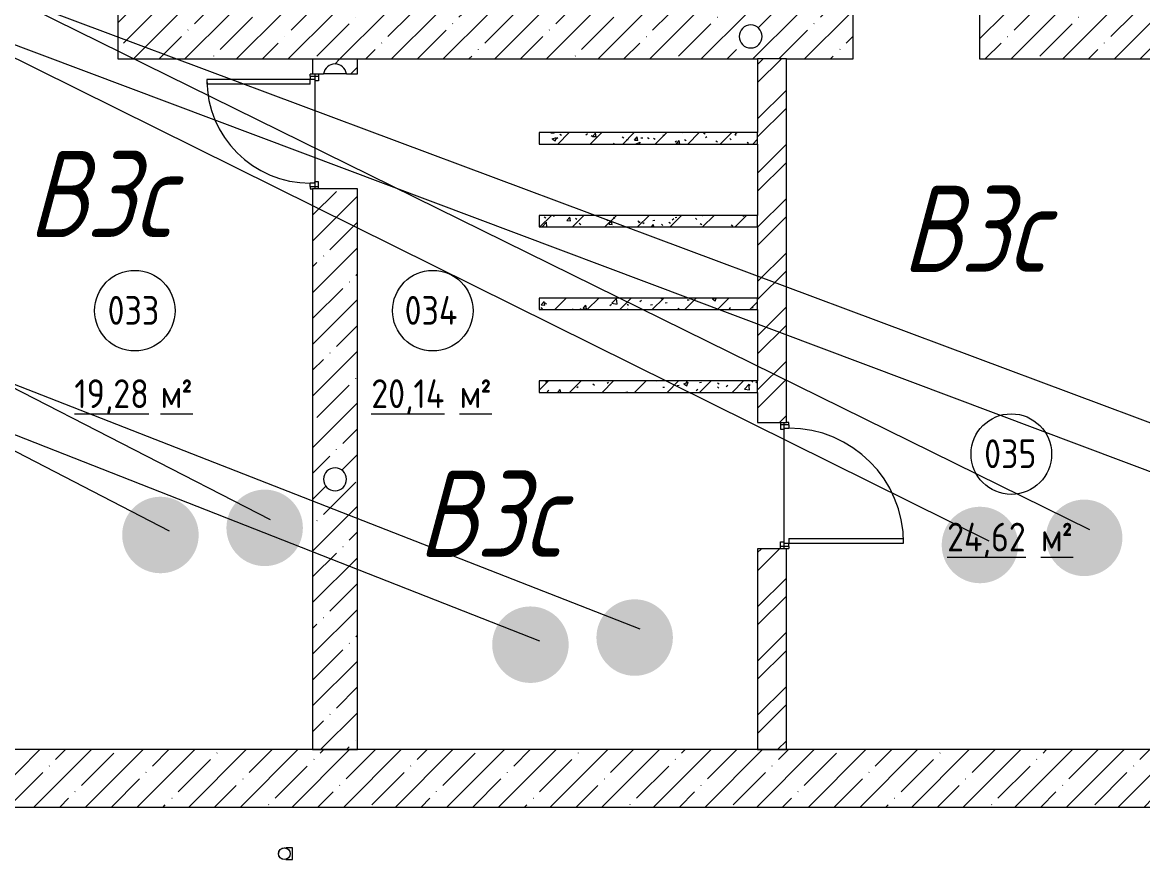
# Model space of a CAD drawing. Header units: millimetres. Extents: x -515342 to 330399, y -224905 to 507333.
# Drawn here: x -287152 to -277410, y -186031 to -178752 of the extents above; entities that cross this region are included whole.
import ezdxf

# ---------------------------------------------------------------- set-up
doc = ezdxf.new("R2010")
doc.units = ezdxf.units.MM
doc.linetypes.add('ASVP_Невидимые', pattern=[5, 3, -2])
doc.layers.get('0').update_dxf_attribs({"lineweight": 0})
for name, color, linetype, lineweight in [('Двери', 7, 'Continuous', 0), ('Марки помещений', 7, 'Continuous', 0), ('Обобщенные модели', 7, 'Continuous', 0), ('Перекрытие', 7, 'Continuous', 0), ('Стены внутренние', 7, 'Continuous', 0), ('Стены несущие', 7, 'Continuous', 0), ('Стены перегородки', 7, 'Continuous', 0), ('Стены штриховка', 7, 'Continuous', 0), ('экспертиза ДУ', 1, 'Continuous', 0), ('экспертиза категории', 1, 'Continuous', 0)]:
    doc.layers.add(name, color=color, linetype=linetype, lineweight=lineweight)
doc.styles.add('GOST Common_1', font='', dxfattribs={"width": 0.9, "height": 250})
doc.styles.add('GOST Common_2', font='', dxfattribs={"width": 0.9, "height": 250})
doc.styles.add('mytext', font='isocpeur.ttf', dxfattribs={"width": 0.8, "oblique": 14.999978})
doc.styles.get('GOST Common_1').set_extended_font_data('GOST Common')
doc.styles.get('GOST Common_2').set_extended_font_data('GOST Common')
pattern_1 = [(45, (-373662.94, -185274.45), (-224.5064, 224.5064), []), (45, (-373438.43, -185274.45), (-224.5064, 224.5064), [396.875, -79.375, 3.353, -76.022])]
pattern_2 = [(45, (-373662.94, -185274.45), (-235.7317, 235.7317), []), (45, (-373505.78, -185274.45), (-235.7317, 235.7317), [])]
pattern_3 = [(45, (-373662.94, -185274.45), (-141.42136, 141.42136), [])]
pattern_4 = [(50, (-373662.94, -185274.45), (364.3679, -31.8783), [38.1, -419.1]), (355, (-373662.94, -185274.45), (-70.4859, 382.1133), [30.48, -335.28]), (100.451, (-373632.57, -185277.1), (293.885, 350.2334), [32.38, -356.18]), (46.184, (-373662.94, -185172.85), (542.1585, -84.0858), [57.15, -628.65]), (96.636, (-373617.76, -185179.86), (474.805, 494.8554), [48.57, -534.27]), (351.184, (-373662.94, -185172.85), (474.8102, 494.85), [45.72, -502.92]), (21, (-373612.14, -185198.25), (303.2285, -204.5305), [38.1, -419.1]), (326, (-373612.14, -185198.25), (123.6039, 368.376), [30.48, -335.28]), (71.451, (-373586.87, -185215.3), (426.8341, 163.8427), [32.38, -356.18]), (37.5, (-373662.94, -185274.45), (6.17665, 169.11015), [16.764, -314.452, 16.764, -323.596, -336.55]), (37.5, (-373662.94, -185274.45), (6.17665, 169.11015), [-671.576, 16.764, -319.786]), (7.5, (-373662.94, -185274.45), (133.63888, 200.3615), [16.764, -177.292, 16.764, -306.832, -128.27]), (7.5, (-373662.94, -185274.45), (133.63888, 200.3615), [-517.652, 16.764, -111.506]), (327.5, (-373776.22, -185274.45), (271.18182, -11.45836), [16.764, -110.236, 16.764, -379.476, -525.78]), (327.5, (-373776.22, -185274.45), (271.18182, -11.45836), [-523.24, 16.764, -509.016]), (317.5, (-373827.02, -185274.45), (296.2585, 50.85285), [16.764, -148.336, 16.764, -246.38, -373.38]), (317.5, (-373827.02, -185274.45), (296.2585, 50.85285), [-428.244, 16.764, -356.616])]

# ---------------------------------------------------------------- blocks, each defined once
blk = doc.blocks.new('ASVP_ОМ_Водосточная труба_Слив - Слив Белый-10082852-О_АР_П_-1_-3_000_План -1 этажа')
at = {"layer": 'Обобщенные модели'}
for p, q in [((11.4, 50), (70, 50)), ((70, -50), (11.4, -50))]:
    blk.add_line(p, q, dxfattribs=at)
at = {"layer": 'Обобщенные модели', "flags": 128}
blk.add_lwpolyline([(70, 50), (70, 48.5), (70, 44.3), (70, 37.4), (70, 28.4), (70, 17.7), (70, 6), (70, -6), (70, -17.7), (70, -28.4), (70, -37.4), (70, -44.3), (70, -48.5), (70, -50)], dxfattribs=at)
at = {"layer": 'Обобщенные модели'}
for radius, start, end in [(51.5, 0, 180), (51.5, 180, 0), (50, 360, 180), (50, 180, 360)]:
    blk.add_arc((0, 0), radius, start, end, dxfattribs=at)
blk = doc.blocks.new('СД_Люблино_Фасады_rvt-1-О_АР_П_-1_-3_000_План -1 этажа')
at = {"layer": 'Стены внутренние'}
h = blk.add_hatch(dxfattribs=at)
h.set_pattern_fill('FP_1', color=256, style=0, pattern_type=2)
h.set_pattern_definition([(45, (0, 0), (-224.5064, 224.5064), []), (45, (224.5, 0), (-224.5064, 224.5064), [396.875, -79.375, 3.353, -76.022])])
h.paths.add_polyline_path([(101935, -300), (101935, 200), (85825, 200), (85825, -300), (98075.6, -300)])
at = {"layer": 'Стены несущие'}
for p, q in [((101435, 200), (85825, 200)), ((85825, -300), (101935, -300))]:
    blk.add_line(p, q, dxfattribs=at)
at = {"layer": 'Обобщенные модели', "lineweight": 9, "extrusion": (0, 0, -1), "rotation": 180}
blk.add_blockref('ASVP_ОМ_Водосточная труба_Слив - Слив Белый-10082852-О_АР_П_-1_-3_000_План -1 этажа', (-88789.6, -705), dxfattribs=at)
blk = doc.blocks.new('Дверь_Деревянная_1 полотно - АР_Дверь_Межкомнатная_900х2000h_полотно__Г_Л-9345533-О_АР_П_-1_-3_000_План -1 этажа')
at = {"layer": 'Двери', "lineweight": 18}
for p, q in [((450, 1115), (410, 1115)), ((410, 215), (410, 1115)), ((450, 215), (450, 1115)), ((-480, 215), (-450, 215)), ((-480, 215), (-480, 145)), ((-450, 175), (-450, 215)), ((410, 215), (450, 215)), ((480, 215), (450, 215)), ((450, 175), (450, 215)), ((480, 215), (480, 145)), ((-480, 145), (-440, 145)), ((-450, 175), (-440, 175)), ((-440, 145), (-440, 175)), ((450, 175), (440, 175)), ((440, 145), (440, 175)), ((480, 145), (440, 145))]:
    blk.add_line(p, q, dxfattribs=at)
at = {"layer": 'Двери', "linetype": 'ASVP_Невидимые', "lineweight": 18}
for p, q in [((-500, 215), (-500, 195)), ((-480, 215), (-500, 215)), ((480, 215), (500, 215)), ((500, 215), (500, 195)), ((-500, 145), (-480, 145)), ((500, 145), (480, 145))]:
    blk.add_line(p, q, dxfattribs=at)
at = {"layer": 'Двери', "lineweight": 18}
blk.add_arc((450, 215), 900, 90, 180, dxfattribs=at)
blk = doc.blocks.new('Дверь_Деревянная_1 полотно - АР_Дверь_Межкомнатная_1000х2000h_полотно__Г_Л-10560735-О_АР_П_-1_-3_000_План -1 этажа')
at = {"layer": 'Двери', "lineweight": 18}
for p, q in [((500, 1145), (460, 1145)), ((460, 145), (460, 1145)), ((500, 145), (500, 1145)), ((-530, 145), (-500, 145)), ((-530, 145), (-530, 75)), ((-500, 105), (-500, 145)), ((-500, 105), (-490, 105)), ((-490, 75), (-490, 105)), ((460, 145), (500, 145)), ((500, 105), (490, 105)), ((490, 75), (490, 105)), ((530, 145), (500, 145)), ((500, 105), (500, 145)), ((530, 145), (530, 75)), ((-530, 75), (-490, 75)), ((530, 75), (490, 75))]:
    blk.add_line(p, q, dxfattribs=at)
at = {"layer": 'Двери', "linetype": 'ASVP_Невидимые', "lineweight": 18}
for p, q in [((-550, 145), (-550, 125)), ((-530, 145), (-550, 145)), ((530, 145), (550, 145)), ((550, 145), (550, 125)), ((-550, 75), (-530, 75)), ((550, 75), (530, 75))]:
    blk.add_line(p, q, dxfattribs=at)
at = {"layer": 'Двери', "lineweight": 18}
blk.add_arc((500, 145), 1000, 90, 180, dxfattribs=at)
blk = doc.blocks.new('ASVP_Марка_Помещение_ДваЗначения - Номер Площадь-685795-О_АР_П_-1_-3_000_План -1 этажа')
at = {"layer": 'Марки помещений'}
blk.add_circle((0, 0), 3.5, dxfattribs=at)

msp = doc.modelspace()

# ---------------------------------------------------------------- hatches: boundary and pattern name
at = {"layer": 'Стены внутренние'}
h = msp.add_hatch(dxfattribs=at)
h.set_pattern_fill('FP_1', color=256, style=0, pattern_type=2)
h.set_pattern_definition(pattern_1)
h.paths.add_polyline_path([(-272226.5959, -179069.4503), (-272226.5959, -178679.4503), (-272877.9357, -178679.4503), (-272877.9357, -179069.4503)])
h.paths.add_polyline_path([(-273977.9357, -179069.4503), (-273977.9357, -178679.4503), (-278827.9357, -178679.4503), (-278827.9357, -179069.4503), (-275587.2952, -179069.4503)])
h.paths.add_polyline_path([(-279927.9357, -179069.4503), (-279927.9357, -178679.4503), (-286321.5959, -178679.4503), (-286321.5959, -179069.4503), (-280507.9357, -179069.4503)])
h.paths.add_polyline_path([(-287447.9357, -179069.4503), (-287421.5959, -179069.4503), (-287421.5959, -178679.4503), (-287447.9357, -178679.4503)])
h.paths.add_polyline_path([(-272400.5709, -178972.9311), (-272435.3005, -178972.9311), (-272467.9357, -178961.0529), (-272494.5401, -178938.7291), (-272511.9049, -178908.6524), (-272517.9357, -178874.4503), (-272511.9049, -178840.2483), (-272494.5401, -178810.1716), (-272467.9357, -178787.8478), (-272435.3005, -178775.9696), (-272400.5709, -178775.9696), (-272367.9357, -178787.8478), (-272341.3312, -178810.1716), (-272323.9664, -178840.2483), (-272317.9357, -178874.4503), (-272323.9664, -178908.6524), (-272341.3312, -178938.7291), (-272367.9357, -178961.0529)])
h.paths.add_polyline_path([(-280800.5709, -178972.9311), (-280835.3005, -178972.9311), (-280867.9357, -178961.0529), (-280894.5401, -178938.7291), (-280911.9049, -178908.6524), (-280917.9357, -178874.4503), (-280911.9049, -178840.2483), (-280894.5401, -178810.1716), (-280867.9357, -178787.8478), (-280835.3005, -178775.9696), (-280800.5709, -178775.9696), (-280767.9357, -178787.8478), (-280741.3312, -178810.1716), (-280723.9664, -178840.2483), (-280717.9357, -178874.4503), (-280723.9664, -178908.6524), (-280741.3312, -178938.7291), (-280767.9357, -178961.0529), (-280791.2771, -178969.5485)])
h = msp.add_hatch(dxfattribs=at)
h.set_pattern_fill('FP_1', color=256, style=0, pattern_type=2)
h.set_pattern_definition(pattern_1)
h.paths.add_polyline_path([(-284237.9357, -185074.4503), (-284237.9357, -180199.4503), (-284627.9357, -180199.4503), (-284627.9357, -185074.4503)])
h.paths.add_polyline_path([(-284415.5709, -182822.9311), (-284450.3005, -182822.9311), (-284482.9357, -182811.0529), (-284509.5401, -182788.7291), (-284526.9049, -182758.6524), (-284532.9357, -182724.4503), (-284526.9049, -182690.2483), (-284509.5401, -182660.1716), (-284482.9357, -182637.8478), (-284450.3005, -182625.9696), (-284415.5709, -182625.9696), (-284382.9357, -182637.8478), (-284356.3312, -182660.1716), (-284338.9664, -182690.2483), (-284332.9357, -182724.4503), (-284338.9664, -182758.6524), (-284356.3312, -182788.7291), (-284382.9357, -182811.0529)])
h.paths.add_polyline_path([(-284237.9357, -179199.4503), (-284237.9357, -179069.4503), (-284627.9357, -179069.4503), (-284627.9357, -179199.4503), (-284531.9481, -179199.4503), (-284522.609, -179169.2124), (-284504.2886, -179143.407), (-284478.8218, -179124.6188), (-284448.7593, -179114.7295), (-284417.112, -179114.7295), (-284387.0495, -179124.6188), (-284361.5828, -179143.407), (-284343.2624, -179169.2124), (-284333.9232, -179199.4503), (-284260.5984, -179199.4503)])
h = msp.add_hatch(dxfattribs=at)
h.set_pattern_fill('FP_2', color=256, style=0, pattern_type=2)
h.set_pattern_definition(pattern_2)
h.paths.add_polyline_path([(-280757.9357, -181979.5103), (-280507.9357, -181979.5103), (-280507.9357, -179069.4503), (-280757.9357, -179069.4503), (-280757.9357, -181969.4503)])
h = msp.add_hatch(dxfattribs=at)
h.set_pattern_fill('FP_48', color=256, style=0, pattern_type=2)
h.set_pattern_definition(pattern_3)
h.paths.add_polyline_path([(-280757.9357, -179809.4503), (-280757.9357, -179709.4503), (-282657.9357, -179709.4503), (-282657.9357, -179809.4503), (-280791.2771, -179809.4503)])
h = msp.add_hatch(dxfattribs=at)
h.set_pattern_fill('FP_49', color=256, style=0, pattern_type=2)
h.set_pattern_definition(pattern_4)
h.paths.add_polyline_path([(-280757.9357, -179809.4503), (-280757.9357, -179709.4503), (-282657.9357, -179709.4503), (-282657.9357, -179809.4503), (-280791.2771, -179809.4503)])
h = msp.add_hatch(dxfattribs=at)
h.set_pattern_fill('FP_48', color=256, style=0, pattern_type=2)
h.set_pattern_definition(pattern_3)
h.paths.add_polyline_path([(-280757.9357, -180529.4503), (-280757.9357, -180429.4503), (-282657.9357, -180429.4503), (-282657.9357, -180529.4503), (-280791.2771, -180529.4503)])
h = msp.add_hatch(dxfattribs=at)
h.set_pattern_fill('FP_49', color=256, style=0, pattern_type=2)
h.set_pattern_definition(pattern_4)
h.paths.add_polyline_path([(-280757.9357, -180529.4503), (-280757.9357, -180429.4503), (-282657.9357, -180429.4503), (-282657.9357, -180529.4503), (-280791.2771, -180529.4503)])
h = msp.add_hatch(dxfattribs=at)
h.set_pattern_fill('FP_48', color=256, style=0, pattern_type=2)
h.set_pattern_definition(pattern_3)
h.paths.add_polyline_path([(-280757.9357, -181249.4503), (-280757.9357, -181149.4503), (-282657.9357, -181149.4503), (-282657.9357, -181249.4503), (-280791.2771, -181249.4503)])
h = msp.add_hatch(dxfattribs=at)
h.set_pattern_fill('FP_49', color=256, style=0, pattern_type=2)
h.set_pattern_definition(pattern_4)
h.paths.add_polyline_path([(-280757.9357, -181249.4503), (-280757.9357, -181149.4503), (-282657.9357, -181149.4503), (-282657.9357, -181249.4503), (-280791.2771, -181249.4503)])
h = msp.add_hatch(dxfattribs=at)
h.set_pattern_fill('FP_48', color=256, style=0, pattern_type=2)
h.set_pattern_definition(pattern_3)
h.paths.add_polyline_path([(-280757.9357, -181969.4503), (-280757.9357, -181869.4503), (-282657.9357, -181869.4503), (-282657.9357, -181969.4503), (-280791.2771, -181969.4503)])
h = msp.add_hatch(dxfattribs=at)
h.set_pattern_fill('FP_49', color=256, style=0, pattern_type=2)
h.set_pattern_definition(pattern_4)
h.paths.add_polyline_path([(-280757.9357, -181969.4503), (-280757.9357, -181869.4503), (-282657.9357, -181869.4503), (-282657.9357, -181969.4503), (-280791.2771, -181969.4503)])
h = msp.add_hatch(dxfattribs=at)
h.set_pattern_fill('FP_2', color=256, style=0, pattern_type=2)
h.set_pattern_definition(pattern_2)
h.paths.add_polyline_path([(-280507.9357, -185074.4503), (-280507.9357, -183329.5103), (-280757.9357, -183329.5103), (-280757.9357, -185074.4503)])
h.paths.add_polyline_path([(-280757.9357, -182229.5103), (-280507.9357, -182229.5103), (-280507.9357, -181979.5103), (-280757.9357, -181979.5103), (-280757.9357, -182066.7164)])
at = {"layer": 'экспертиза ДУ', "lineweight": 0}
h = msp.add_hatch(color=30, dxfattribs=at)
edge = h.paths.add_edge_path()
edge.add_arc((-285044.8216, -183146.7536), 332.544, 0, 360)
h = msp.add_hatch(color=5, dxfattribs=at)
edge = h.paths.add_edge_path()
edge.add_arc((-285951.2425, -183208.7117), 332.544, 0, 360)
h = msp.add_hatch(color=30, dxfattribs=at)
edge = h.paths.add_edge_path()
edge.add_arc((-277918.1246, -183233.6254), 332.544, 0, 360)
h = msp.add_hatch(color=5, dxfattribs=at)
edge = h.paths.add_edge_path()
edge.add_arc((-278824.5455, -183295.5835), 332.544, 0, 360)
h = msp.add_hatch(color=30, dxfattribs=at)
edge = h.paths.add_edge_path()
edge.add_arc((-281827.1583, -184100.5572), 332.544, 0, 360)
h = msp.add_hatch(color=5, dxfattribs=at)
edge = h.paths.add_edge_path()
edge.add_arc((-282733.5793, -184162.5153), 332.544, 0, 360)

# ---------------------------------------------------------------- linework, layer by layer
at = {"layer": 'Перекрытие'}
for p, q in [((-284607.9357, -179199.4503), (-284607.9357, -180199.4503)), ((-284333.9232, -179199.4503), (-284531.9481, -179199.4503)), ((-280527.9357, -183329.5103), (-280527.9357, -182229.5103))]:
    msp.add_line(p, q, dxfattribs=at)
at = {"layer": 'Стены несущие'}
for p, q in [((-286321.5959, -178679.4503), (-286321.5959, -179069.4503)), ((-279927.9357, -179069.4503), (-279927.9357, -178679.4503)), ((-278827.9357, -178679.4503), (-278827.9357, -179069.4503)), ((-286321.5959, -179069.4503), (-280757.9357, -179069.4503)), ((-284627.9357, -179069.4503), (-284627.9357, -179199.4503)), ((-284237.9357, -179199.4503), (-284237.9357, -179069.4503)), ((-280507.9357, -179069.4503), (-279927.9357, -179069.4503)), ((-278827.9357, -179069.4503), (-276407.9357, -179069.4503)), ((-284627.9357, -179199.4503), (-284531.9481, -179199.4503)), ((-284333.9232, -179199.4503), (-284237.9357, -179199.4503)), ((-284237.9357, -180199.4503), (-284627.9357, -180199.4503)), ((-284627.9357, -180199.4503), (-284627.9357, -185074.4503)), ((-284237.9357, -185074.4503), (-284237.9357, -180199.4503)), ((-284627.9357, -185074.4503), (-284237.9357, -185074.4503))]:
    msp.add_line(p, q, dxfattribs=at)
for centre, start, end in [((-280817.9357, -178874.4503), 0, 180), ((-280817.9357, -178874.4503), 180, 0), ((-284432.9357, -179213.4696), 8.05898979, 171.94101021), ((-284432.9357, -182724.4503), 0, 180), ((-284432.9357, -182724.4503), 180, 0)]:
    msp.add_arc(centre, 100, start, end, dxfattribs=at)
at = {"layer": 'Стены перегородки'}
for p, q in [((-280757.9357, -179069.4503), (-280757.9357, -179709.4503)), ((-280507.9357, -182229.5103), (-280507.9357, -179069.4503)), ((-280757.9357, -179709.4503), (-282657.9357, -179709.4503)), ((-282657.9357, -179709.4503), (-282657.9357, -179809.4503)), ((-282657.9357, -179809.4503), (-280757.9357, -179809.4503)), ((-280757.9357, -179809.4503), (-280757.9357, -180429.4503)), ((-280757.9357, -180429.4503), (-282657.9357, -180429.4503)), ((-282657.9357, -180429.4503), (-282657.9357, -180529.4503)), ((-282657.9357, -180529.4503), (-280757.9357, -180529.4503)), ((-280757.9357, -180529.4503), (-280757.9357, -181149.4503)), ((-280757.9357, -181149.4503), (-282657.9357, -181149.4503)), ((-282657.9357, -181149.4503), (-282657.9357, -181249.4503)), ((-282657.9357, -181249.4503), (-280757.9357, -181249.4503)), ((-280757.9357, -181249.4503), (-280757.9357, -181869.4503)), ((-280757.9357, -181869.4503), (-282657.9357, -181869.4503)), ((-282657.9357, -181869.4503), (-282657.9357, -181969.4503)), ((-282657.9357, -181969.4503), (-280757.9357, -181969.4503)), ((-280757.9357, -181969.4503), (-280757.9357, -182229.5103)), ((-280757.9357, -182229.5103), (-280507.9357, -182229.5103)), ((-280507.9357, -183329.5103), (-280757.9357, -183329.5103)), ((-280757.9357, -183329.5103), (-280757.9357, -185074.4503)), ((-280507.9357, -185074.4503), (-280507.9357, -183329.5103)), ((-280757.9357, -185074.4503), (-280507.9357, -185074.4503))]:
    msp.add_line(p, q, dxfattribs=at)
at = {"layer": 'Стены штриховка'}
for p, q in [((-280507.9357, -179069.4503), (-280757.9357, -179069.4503)), ((-280757.9357, -179809.4503), (-280757.9357, -179709.4503)), ((-280757.9357, -180529.4503), (-280757.9357, -180429.4503)), ((-280757.9357, -181249.4503), (-280757.9357, -181149.4503)), ((-280757.9357, -181969.4503), (-280757.9357, -181869.4503))]:
    msp.add_line(p, q, dxfattribs=at)
at = {"layer": 'экспертиза ДУ'}
msp.add_lwpolyline([(-285871.6546, -183175.6637), (-451869.8267, -97460.6135), (-284997.8289, -183073.596)], dxfattribs=at)
at = {"layer": 'экспертиза ДУ', "elevation": 0}
for points in [[(-278744.9576, -183262.5355), (-451869.8267, -97460.6135), (-277871.1319, -183160.4678)], [(-484408.3576, -104842.0369), (-282653.9914, -184129.4673)], [(-281780.1656, -184027.3996), (-484408.3576, -104842.0369)], [(-484408.3576, -104842.0369), (-274887.6548, -183580.3606)], [(-274013.829, -183478.2929), (-484408.3576, -104842.0369)]]:
    msp.add_lwpolyline(points, dxfattribs=at)

# ---------------------------------------------------------------- block references
msp.add_blockref('СД_Люблино_Фасады_rvt-1-О_АР_П_-1_-3_000_План -1 этажа', (-373662.9357, -185274.4503))
at = {"layer": 'Двери'}
for name, p, rotation in [('Дверь_Деревянная_1 полотно - АР_Дверь_Межкомнатная_900х2000h_полотно__Г_Л-9345533-О_АР_П_-1_-3_000_План -1 этажа', (-284432.9357, -179699.4503), 89.99999999999972), ('Дверь_Деревянная_1 полотно - АР_Дверь_Межкомнатная_1000х2000h_полотно__Г_Л-10560735-О_АР_П_-1_-3_000_План -1 этажа', (-280632.9357, -182779.5103), 269.9999999999999)]:
    msp.add_blockref(name, p, dxfattribs=dict(at, rotation=rotation))
at = {"layer": 'Марки помещений', "xscale": 99.99999999999993, "yscale": 99.99999999999993, "zscale": 99.99999999999993}
for p in [(-286174.1546, -181258.3377), (-283582.8998, -181258.3377), (-278551.5171, -182505.1893)]:
    msp.add_blockref('ASVP_Марка_Помещение_ДваЗначения - Номер Площадь-685795-О_АР_П_-1_-3_000_План -1 этажа', p, dxfattribs=at)

# ---------------------------------------------------------------- texts
at = {"layer": 'Марки помещений', "char_height": 250, "attachment_point": 1}
for s, insert, width, style in [('033', (-286410.4118, -181130.6126), 584.430187, 'GOST Common_1'), ('034', (-283827.707, -181130.6126), 606.07575, 'GOST Common_1'), ('\\L19,28 ', (-286699.748, -181855.1431), 909.113625, 'GOST Common_1'), ('\\L\\fGOST Common|b0|i0|c238|p34|;\\W.9;\\L²', (-285771.0605, -181855.1431), 165.949312, 'GOST Common_2'), ('\\L20,14 ', (-284117.4932, -181855.1431), 930.759187, 'GOST Common_1'), ('\\L\\fGOST Common|b0|i0|c238|p34|;\\W.9;\\L²', (-283170.9463, -181855.1431), 165.949312, 'GOST Common_2'), ('\\L\\fGOST Common|b0|i0|c204|p34|;\\W.9;\\Lм', (-285949.6543, -181855.1431), 216.455625, 'GOST Common_1'), ('\\L\\fGOST Common|b0|i0|c204|p34|;\\W.9;\\Lм', (-283349.5401, -181855.1431), 216.455625, 'GOST Common_1'), ('035', (-278787.7743, -182377.4642), 584.430187, 'GOST Common_1'), ('\\L24,62 ', (-279109.9605, -183101.9947), 988.480687, 'GOST Common_1'), ('\\L\\fGOST Common|b0|i0|c238|p34|;\\W.9;\\L²', (-278115.7887, -183101.9947), 165.949312, 'GOST Common_2'), ('\\L\\fGOST Common|b0|i0|c204|p34|;\\W.9;\\Lм', (-278294.3824, -183101.9947), 216.455625, 'GOST Common_1')]:
    msp.add_mtext(s, dxfattribs=dict(at, insert=insert, width=width, style=style))
at = {"layer": 'экспертиза категории', "lineweight": 50, "char_height": 750, "attachment_point": 1, "style": 'mytext'}
for insert in [(-287100.2218, -179869.1861), (-279500.7684, -180171.4389), (-283710.0602, -182649.0699)]:
    msp.add_mtext_dynamic_manual_height_columns('В3с', width=2459.427233, gutter_width=17359.7713, heights=[0], dxfattribs=dict(at, insert=insert))

doc.saveas('drawing.dxf')
